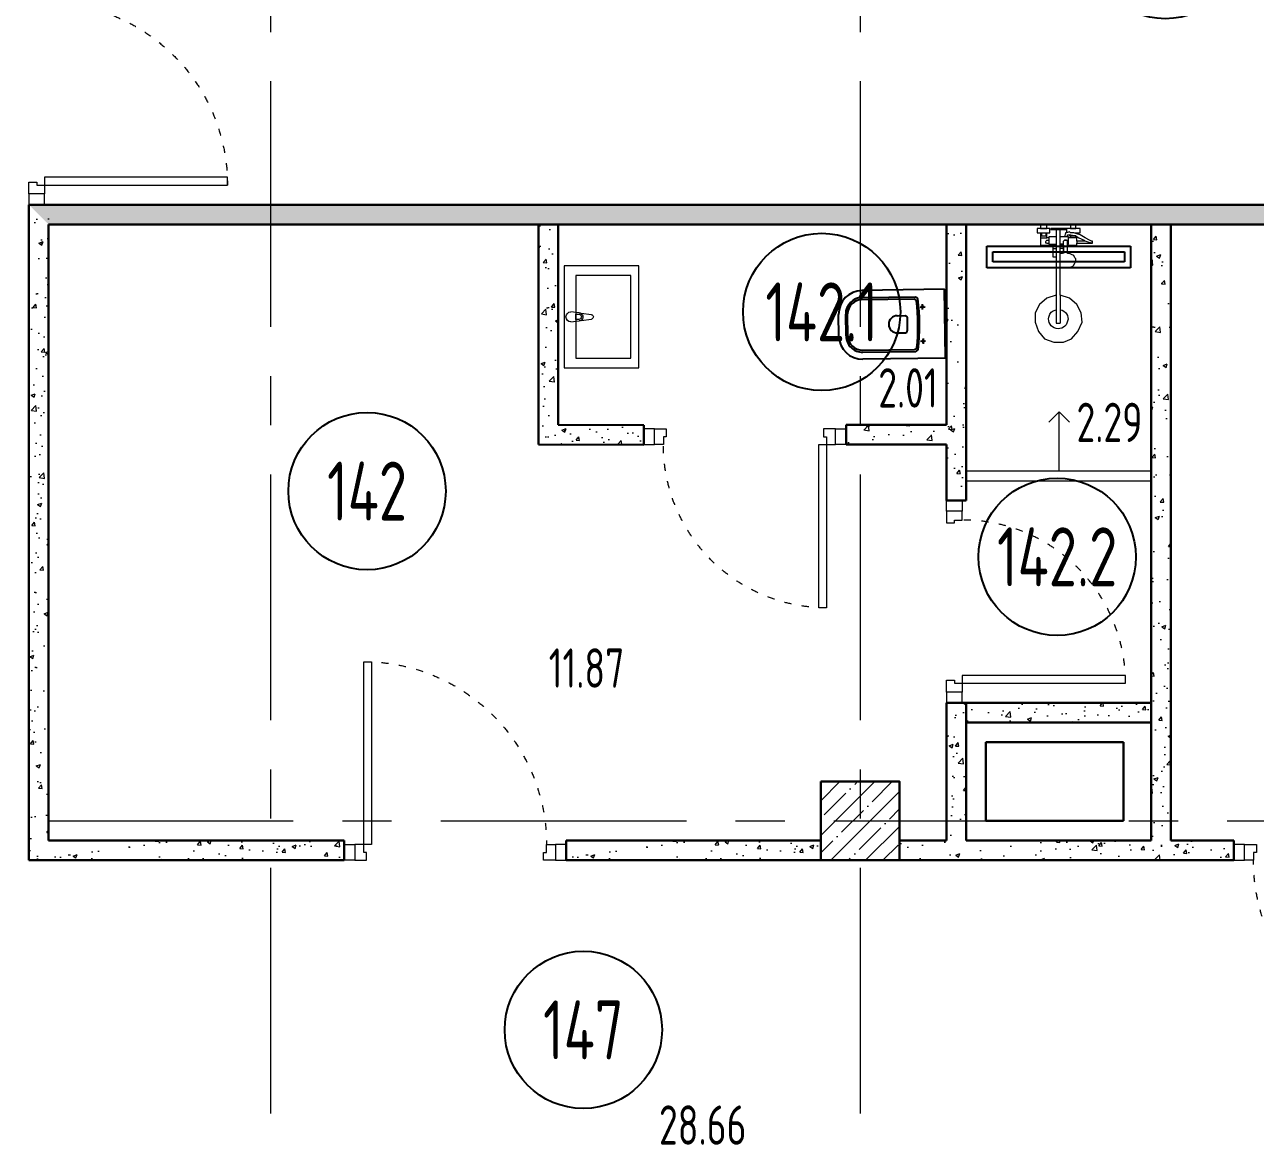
# Model space of a CAD drawing. Header units: millimetres. Extents: x -8689834 to 9419935, y 0 to 135940.
# Drawn here: x -210484 to -204224, y 104946 to 110651 of the extents above; entities that cross this region are included whole.
import ezdxf
from ezdxf import colors
from ezdxf.entities.mleader import LeaderData, LeaderLine
from ezdxf.enums import TextEntityAlignment as Align
from ezdxf.math import Vec2, Vec3

# ---------------------------------------------------------------- set-up
doc = ezdxf.new("R2010")
doc.units = ezdxf.units.MM
doc.header["$MEASUREMENT"] = 0
doc.linetypes.add('ACAD_ISO03W100', pattern=[30, 12, -18])
doc.linetypes.add('CENTER', pattern=[2, 1.25, -0.25, 0.25, -0.25])
doc.layers.get('0').update_dxf_attribs({"color": 250, "lineweight": 9})
for name, color, linetype, lineweight in [('АР_Двери', 175, 'Continuous', 18), ('АР_Колонны', 250, 'Continuous', 30), ('АР_Колонны Штрих', 250, 'Continuous', 5), ('АР_Маркер экспликации', 239, 'Continuous', 13), ('АР_Номер помещения', 1, 'Continuous', 25), ('АР_Оси', 7, 'Continuous', 9), ('АР_Отметки', 250, 'Continuous', 15), ('АР_Перегородки газоблок', 165, 'Continuous', 30), ('АР_Перегородки газоблок_Штрих', 165, 'Continuous', 5), ('АР_Помещения_площадь', 19, 'Continuous', 9), ('М_проемы ОВ 4-5эт', 172, 'Continuous', 30)]:
    doc.layers.add(name, color=color, linetype=linetype, lineweight=lineweight)
doc.layers.add('ПОДЛОЖКА', color=251, linetype='Continuous')
doc.layers.add('ТХ_сантехника', color=253, linetype='Continuous')
doc.layers.get('0').freeze()
doc.styles.add('ISOCPEUR', font='isocpeur.ttf', dxfattribs={"width": 0.7})
doc.styles.get("Standard").update_dxf_attribs({"font": 'isocpeur.ttf', "width": 0.7})
pattern_1 = [(50, (0, 0), (215.17805, -18.82564), [22.5, -247.5]), (355, (0, 0), (-41.6254, 225.65764), [18, -198]), (100.45144, (17.93, -1.57), (173.55265, 206.832), [19.12206, -210.34263]), (46.1842, (0, 60), (320.1724, -49.65578), [33.75, -371.25]), (96.63564, (26.68, 55.86), (280.3986, 292.2356), [28.6831, -315.51413]), (351.18416, (0, 60), (280.3986, 292.2356), [27, -297]), (21, (30, 45), (179.07212, -120.78567), [22.5, -247.5]), (326, (30, 45), (72.9946, 217.54501), [18, -198]), (71.45144, (44.92, 34.93), (252.06671, 96.75935), [19.12206, -210.34263]), (37.5, (0, 0), (3.647957, 99.868156), [0, -195.6, 0, -201, 0, -198.75]), (7.5, (0, 0), (78.92086, 118.323514), [0, -114.6, 0, -191.1, 0, -75.75]), (327.5, (-66.9, 0), (160.14673, -6.766462), [0, -75, 0, -234, 0, -310.5]), (317.5, (-96.9, 0), (174.95585, 30.031495), [0, -97.5, 0, -155.4, 0, -220.5])]

# ---------------------------------------------------------------- blocks, each defined once
blk = doc.blocks.new('*U552')
for points in [[(-55, -80), (-55, 0), (-115, 0), (-115, -40), (-100, -40), (-100, -80), (-55, -80)], [(0, 0), (0, -80), (-55, -80), (-55, 0), (0, 0)], [(-1130, 0), (-1130, -80), (-1075, -80), (-1075, 0), (-1130, 0)], [(-1075, -80), (-1075, 0), (-1015, 0), (-1015, -40), (-1030, -40), (-1030, -80), (-1075, -80)]]:
    blk.add_lwpolyline(points)
blk.add_lwpolyline([(-100, -80), (-100, -1010), (-140, -1010), (-140, -80)], close=True)
at = {"linetype": 'ACAD_ISO03W100', "ltscale": 3}
blk.add_arc((-100, -80), 930, 180, 270, dxfattribs=at)
blk = doc.blocks.new('*U1630')
at = {"layer": 'АР_Номер помещения', "color": 7}
blk.add_circle((-5584.6, -1809.9), 400, dxfattribs=at)
at = {"layer": 'АР_Номер помещения', "color": 7, "style": 'ISOCPEUR', "width": 0.7}
blk.add_attdef('НОМЕР_ПОМЕЩЕНИЯ', text='', height=300, dxfattribs=at).set_placement((-5584.6, -1809.9), align=Align.MIDDLE_CENTER)
at = {"layer": 'АР_Помещения_площадь', "color": 7, "lineweight": 30, "width": 0.7, "flags": 104}
blk.add_attdef('ИМЯ_ПОМЕЩЕНИЯ', text='', height=100, dxfattribs=at).set_placement((157.6, 1217.1), align=Align.MIDDLE_CENTER)
blk = doc.blocks.new('*U1632')
at = {"layer": 'АР_Номер помещения', "color": 7}
blk.add_circle((-3408, -3726.3), 400, dxfattribs=at)
at = {"layer": 'АР_Номер помещения', "color": 7, "style": 'ISOCPEUR', "width": 0.7}
blk.add_attdef('НОМЕР_ПОМЕЩЕНИЯ', text='', height=300, dxfattribs=at).set_placement((-3408, -3726.3), align=Align.MIDDLE_CENTER)
at = {"layer": 'АР_Помещения_площадь', "color": 7, "lineweight": 30, "width": 0.7, "flags": 104}
blk.add_attdef('ИМЯ_ПОМЕЩЕНИЯ', text='', height=100, dxfattribs=at).set_placement((157.6, 1217.1), align=Align.MIDDLE_CENTER)
blk = doc.blocks.new('*U1636')
at = {"layer": 'АР_Номер помещения', "color": 7}
blk.add_circle((-10429.2, 3686.1), 400, dxfattribs=at)
at = {"layer": 'АР_Номер помещения', "color": 7, "style": 'ISOCPEUR', "width": 0.7}
blk.add_attdef('НОМЕР_ПОМЕЩЕНИЯ', text='', height=300, dxfattribs=at).set_placement((-10429.2, 3686.1), align=Align.MIDDLE_CENTER)
at = {"layer": 'АР_Помещения_площадь', "color": 7, "lineweight": 30, "width": 0.7, "flags": 104}
blk.add_attdef('ИМЯ_ПОМЕЩЕНИЯ', text='', height=100, dxfattribs=at).set_placement((157.6, 1217.1), align=Align.MIDDLE_CENTER)
blk = doc.blocks.new('*U507')
blk.add_lwpolyline([(-100, 80), (-100, 910), (-140, 910), (-140, 80)], close=True)
for points in [[(-1030, 0), (-1030, 80), (-975, 80), (-975, 0), (-1030, 0)], [(-975, 80), (-975, 0), (-915, 0), (-915, 40), (-930, 40), (-930, 80), (-975, 80)], [(-55, 80), (-55, 0), (-115, 0), (-115, 40), (-100, 40), (-100, 80), (-55, 80)], [(0, 0), (0, 80), (-55, 80), (-55, 0), (0, 0)]]:
    blk.add_lwpolyline(points)
at = {"linetype": 'ACAD_ISO03W100', "ltscale": 3}
blk.add_arc((-100, 80), 830, 90, 180, dxfattribs=at)
blk = doc.blocks.new('унитаз поликлиники')
for p, q in [((0, 175), (0, -175)), ((0, 175), (420, 175)), ((420, 138.7), (149.6, 138.7)), ((420, 129), (156.8, 128.7)), ((125.6, 86.7), (99.5, 86.7)), ((112.4, 73.1), (112.4, 100.2)), ((191.9, -33.7), (191.9, 33.7)), ((242.4, 43.7), (201.9, 43.7)), ((494, 57.1), (494, -57.1)), ((504, 55), (504, -55)), ((540, 55), (540, -55)), ((242.4, -43.7), (201.9, -43.7)), ((125.5, -86.5), (99.4, -86.5)), ((112.3, -73), (112.3, -100.1)), ((0, -175), (420, -175)), ((420, -139), (147.9, -138.7)), ((420, -129), (155.2, -128.7))]:
    blk.add_line(p, q)
for centre, radius, start, end in [((420, 55), 120, 0, 90), ((420.5, 55.2), 83.5, 359.86187, 90.33349), ((420, 55), 74, 0, 90), ((242.4, 0), 43.7, 270, 90), ((420, -55), 120, 270, 0), ((420, -55), 84, 270, 0), ((420, -55), 74, 270, 358.40182)]:
    blk.add_arc(centre, radius, start, end)
at = {"extrusion": (0, 0, -1)}
for centre, major_axis, ratio, start_param, end_param in [((1158.1, 0), (-731, -726.4), 0.993775, 0.659849, 0.910919), ((149.5, 127.3), (-5.6, -10.5), 0.821373, 1.269211, 2.570669), ((154.4, 119.8), (-5.61, -7.72), 0.798093, 1.232924, 2.686723), ((112.4, 86.8), (3.55, 3.55), 1, 5.504025, 11.78721), ((984.1, 0), (-23.4, -941.4), 0.89728, 1.422258, 1.677847), ((201.9, -33.5), (4.12, -9.49), 0.964797, 0.42926, 1.943413), ((155.2, -117.5), (5.3, -10.4), 0.842984, 0.549902, 1.8819), ((147.9, -127.5), (5.4, -10.4), 0.836443, 0.56114, 1.877577)]:
    blk.add_ellipse(centre, major_axis=major_axis, ratio=ratio, start_param=start_param, end_param=end_param, dxfattribs=at)
for centre, major_axis, ratio, start_param, end_param in [((201.9, 33.5), (4.12, 9.49), 0.964797, 0.42926, 1.943413), ((112.3, -86.6), (3.54, -3.55), 1, 5.504025, 11.78721)]:
    blk.add_ellipse(centre, major_axis=major_axis, ratio=ratio, start_param=start_param, end_param=end_param)
blk = doc.blocks.new('Из_буфера27431')
at = {"linetype": 'Continuous', "lineweight": 5}
for p, q in [((-138.5, 11.1), (-85.6, 17.7)), ((-138.5, 11.1), (-85.6, 17.7)), ((-76.1, 21), (-34.1, 25)), ((-76.1, 21), (-34.1, 25)), ((-59, 13.6), (-73.9, 13.6)), ((-59, 13.6), (-73.9, 13.6)), ((-59, -13.6), (-59, 13.6)), ((-59, -13.6), (-59, 13.6)), ((-85.6, -17.7), (-138.5, -11.1)), ((-85.6, -17.7), (-138.5, -11.1)), ((-34.1, -25), (-76.1, -21)), ((-34.1, -25), (-76.1, -21)), ((-73.9, -13.6), (-59, -13.6)), ((-73.9, -13.6), (-59, -13.6))]:
    blk.add_line(p, q, dxfattribs=at)
for points in [[(0, -260), (-380, -260), (-380, 260), (0, 260)], [(-59, -210), (-339.1, -210), (-339.1, 210), (-59, 210)], [(-59, -210), (-339.1, -210), (-339.1, 210), (-59, 210)]]:
    blk.add_lwpolyline(points, close=True, dxfattribs=at)
for centre, radius, start, end in [((-137.1, 0), 11.2, 97.13892, 262.86108), ((-137.1, 0), 11.2, 97.13892, 262.86108), ((-74.2, 0), 21.1, 122.77103, 237.22897), ((-74.2, 0), 21.1, 122.77103, 237.22897), ((-73.9, 0), 13.6, 90, 270), ((-73.9, 0), 13.6, 90, 270), ((-74.2, 0), 21.1, 95.16961, 122.77103), ((-74.2, 0), 21.1, 95.16961, 122.77103), ((-34.1, 0), 25, 270, 90), ((-34.1, 0), 25, 270, 90), ((-74.2, 0), 21.1, 237.22897, 264.83039), ((-74.2, 0), 21.1, 237.22897, 264.83039)]:
    blk.add_arc(centre, radius, start, end, dxfattribs=at)
blk = doc.blocks.new('*U548')
blk.add_lwpolyline([(-100, 80), (-100, 1010), (-140, 1010), (-140, 80)], close=True)
for points in [[(-1130, 0), (-1130, 80), (-1075, 80), (-1075, 0), (-1130, 0)], [(-1075, 80), (-1075, 0), (-1015, 0), (-1015, 40), (-1030, 40), (-1030, 80), (-1075, 80)], [(-55, 80), (-55, 0), (-115, 0), (-115, 40), (-100, 40), (-100, 80), (-55, 80)], [(0, 0), (0, 80), (-55, 80), (-55, 0), (0, 0)]]:
    blk.add_lwpolyline(points)
at = {"linetype": 'ACAD_ISO03W100', "ltscale": 3}
blk.add_arc((-100, 80), 930, 90, 180, dxfattribs=at)
blk = doc.blocks.new('*U557')
blk.add_lwpolyline([(-100, 80), (-100, 1010), (-140, 1010), (-140, 80)], close=True)
for points in [[(-1130, 0), (-1130, 80), (-1075, 80), (-1075, 0), (-1130, 0)], [(-1075, 80), (-1075, 0), (-1015, 0), (-1015, 40), (-1030, 40), (-1030, 80), (-1075, 80)], [(-55, 80), (-55, 0), (-115, 0), (-115, 40), (-100, 40), (-100, 80), (-55, 80)], [(0, 0), (0, 80), (-55, 80), (-55, 0), (0, 0)]]:
    blk.add_lwpolyline(points)
at = {"linetype": 'ACAD_ISO03W100', "ltscale": 3}
blk.add_arc((-100, 80), 930, 90, 180, dxfattribs=at)
blk = doc.blocks.new('*U575')
for points in [[(0, 0), (0, -80), (55, -80), (55, 0), (0, 0)], [(55, -80), (55, 0), (115, 0), (115, -40), (100, -40), (100, -80), (55, -80)], [(975, -80), (975, 0), (915, 0), (915, -40), (930, -40), (930, -80), (975, -80)], [(1030, 0), (1030, -80), (975, -80), (975, 0), (1030, 0)]]:
    blk.add_lwpolyline(points)
blk.add_lwpolyline([(100, -80), (100, -910), (140, -910), (140, -80)], close=True)
at = {"linetype": 'ACAD_ISO03W100', "ltscale": 3}
blk.add_arc((100, -80), 830, 270, 0, dxfattribs=at)
blk = doc.blocks.new('*U1802')
at = {"layer": 'АР_Номер помещения', "color": 7}
blk.add_circle((-6573.1, -2709.4), 400, dxfattribs=at)
at = {"layer": 'АР_Номер помещения', "color": 7, "style": 'ISOCPEUR', "width": 0.7}
blk.add_attdef('НОМЕР_ПОМЕЩЕНИЯ', text='', height=300, dxfattribs=at).set_placement((-6573.1, -2709.4), align=Align.MIDDLE_CENTER)
at = {"layer": 'АР_Помещения_площадь', "color": 7, "lineweight": 30, "width": 0.7, "flags": 104}
blk.add_attdef('ИМЯ_ПОМЕЩЕНИЯ', text='', height=100, dxfattribs=at).set_placement((157.6, 1217.1), align=Align.MIDDLE_CENTER)
blk = doc.blocks.new('*U1803')
at = {"layer": 'АР_Номер помещения', "color": 7}
blk.add_circle((-7450.8, -3955.1), 400, dxfattribs=at)
at = {"layer": 'АР_Номер помещения', "color": 7, "style": 'ISOCPEUR', "width": 0.7}
blk.add_attdef('НОМЕР_ПОМЕЩЕНИЯ', text='', height=300, dxfattribs=at).set_placement((-7450.8, -3955.1), align=Align.MIDDLE_CENTER)
at = {"layer": 'АР_Помещения_площадь', "color": 7, "lineweight": 30, "width": 0.7, "flags": 104}
blk.add_attdef('ИМЯ_ПОМЕЩЕНИЯ', text='', height=100, dxfattribs=at).set_placement((157.6, 1217.1), align=Align.MIDDLE_CENTER)
blk = doc.blocks.new('ВВПС700_400')
at = {"linetype": 'ByBlock'}
for p, q in [((-3.5, 2), (3.5, 2)), ((-3.5, -2), (-3.5, 2)), ((3.5, 2), (3.5, -2)), ((3.5, -2), (-3.5, -2))]:
    blk.add_line(p, q, dxfattribs=at)
blk = doc.blocks.new('Из_буфера15266')
at = {"lineweight": 0, "ltscale": 100, "transparency": 33554687}
for points in [[(-13.2, -338.7), (-60.9, -354.5), (-97.9, -386.3), (-119.1, -428.6), (-119.1, -476.2), (-103.2, -523.9), (-71.4, -560.9), (-23.8, -576.8), (23.8, -576.8), (66.1, -560.9), (97.9, -523.9), (119.1, -476.2), (113.8, -428.6), (92.6, -386.3), (55.6, -354.5), (7.9, -338.7), (7.9, -195.8), (23.8, -195.8), (34.4, -195.8), (50.3, -195.8), (60.9, -195.8), (71.4, -190.5), (76.7, -185.2), (82, -174.6), (87.3, -169.3), (87.3, -158.7), (87.3, -153.5), (82, -148.2), (82, -148.2), (76.7, -137.6), (76.7, -137.6), (66.1, -132.3), (55.6, -127), (50.3, -127), (45, -127), (45, -105.8), (45, -84.7), (92.6, -84.7), (92.6, -74.1), (166.7, -74.1), (172, -74.1), (172, -68.8), (172, -63.5), (166.7, -63.5), (156.1, -58.2), (134.9, -47.6), (108.5, -31.7), (92.6, -26.5), (92.6, -21.2), (108.5, -21.2), (108.5, 0), (39.7, 0), (39.7, -21.2), (39.7, -21.2), (39.7, -21.2), (34.4, -21.2), (34.4, -21.2), (29.1, -42.3), (7.9, -42.3), (7.9, -5.3), (39.7, -5.3), (39.7, 0), (-39.7, 0), (-39.7, -5.3), (-13.2, -5.3), (-13.2, -42.3), (-50.3, -42.3), (-50.3, -47.6), (-60.9, -47.6), (-60.9, -37), (-60.9, -37), (-60.9, -21.2), (-45, -21.2), (-45, 0), (-108.5, 0), (-108.5, -21.2), (-92.6, -21.2), (-92.6, -37), (-92.6, -37), (-92.6, -47.6), (-92.6, -47.6), (-92.6, -84.7), (-29.1, -84.7)], [(-92.6, -21.2), (-60.9, -21.2)], [(-92.6, -37), (-60.9, -37)], [(-92.6, -47.6), (-60.9, -47.6)], [(-87.3, -21.2), (-87.3, -37)], [(-66.1, -21.2), (-66.1, -37)], [(-50.3, -47.6), (-50.3, -79.4)], [(-13.2, -5.3), (7.9, -5.3)], [(-13.2, -42.3), (-13.2, -142.9)], [(7.9, -195.8), (7.9, -42.3)], [(23.8, -63.5), (23.8, -63.5), (23.8, -63.5), (29.1, -58.2), (29.1, -58.2), (29.1, -58.2), (29.1, -58.2), (34.4, -58.2), (39.7, -58.2), (39.7, -58.2), (39.7, -58.2), (39.7, -58.2), (45, -58.2), (45, -63.5), (45, -63.5)], [(45, -42.3), (29.1, -42.3)], [(34.4, -58.2), (29.1, -58.2)], [(34.4, -58.2), (34.4, -58.2)], [(39.7, -58.2), (34.4, -58.2)], [(55.6, -15.9), (39.7, -21.2)], [(39.7, -58.2), (39.7, -58.2)], [(50.3, -47.6), (50.3, -47.6)], [(50.3, -52.9), (50.3, -47.6)], [(50.3, -79.4), (50.3, -47.6)], [(50.3, -58.2), (50.3, -52.9)], [(55.6, -15.9), (55.6, -15.9)], [(60.9, -21.2), (55.6, -15.9)], [(55.6, -31.7), (55.6, -31.7)], [(76.7, -37), (55.6, -31.7)], [(92.6, -26.5), (76.7, -21.2), (60.9, -21.2)], [(60.9, -37), (66.1, -37), (82, -37), (82, -37)], [(87.3, -47.6), (60.9, -47.6)], [(66.1, -31.7), (66.1, -37)], [(87.3, -37), (76.7, -37)], [(82, -21.2), (92.6, -21.2)], [(-50.3, -79.4), (-13.2, -79.4)], [(-29.1, -84.7), (-29.1, -142.9), (-23.8, -142.9), (-23.8, -142.9), (-23.8, -142.9), (-18.5, -142.9), (-13.2, -142.9), (-13.2, -142.9), (-13.2, -338.7)], [(-29.1, -84.7), (-13.2, -84.7)], [(-29.1, -100.5), (-13.2, -100.5)], [(23.8, -79.4), (7.9, -79.4)], [(23.8, -84.7), (7.9, -84.7)], [(23.8, -100.5), (7.9, -100.5)], [(23.8, -121.7), (18.5, -127)], [(23.8, -105.8), (23.8, -63.5)], [(23.8, -84.7), (23.8, -127)], [(23.8, -127), (23.8, -105.8)], [(45, -121.7), (34.4, -121.7), (23.8, -121.7)], [(45, -63.5), (45, -63.5)], [(45, -84.7), (45, -63.5)], [(50.3, -79.4), (45, -79.4)], [(45, -127), (45, -121.7)], [(92.6, -63.5), (92.6, -74.1)], [(166.7, -74.1), (150.8, -68.8), (134.9, -63.5)], [(166.7, -74.1), (166.7, -74.1)], [(13.2, -127), (7.9, -127)], [(18.5, -127), (13.2, -127)], [(-13.2, -338.7), (-13.2, -481.5)], [(7.9, -338.7), (7.9, -481.5)], [(-13.2, -481.5), (7.9, -481.5)]]:
    blk.add_lwpolyline(points, dxfattribs=at)
for points in [[(-92.6, 0), (-60.9, 0), (-60.9, 21.2), (-92.6, 21.2)], [(60.9, 0), (87.3, 0), (87.3, 21.2), (60.9, 21.2)], [(39.7, -21.2), (39.7, -21.2)], [(50.3, -42.3), (45, -42.3), (45, -31.7), (55.6, -31.7), (55.6, -31.7), (55.6, -37), (60.8, -37), (60.8, -47.6), (50.3, -47.6)], [(87.3, -47.6), (87.3, -37), (103.2, -47.6), (129.6, -58.2), (134.9, -63.5), (92.6, -63.5), (92.6, -47.6)]]:
    blk.add_lwpolyline(points, close=True, dxfattribs=at)
for points, knots in [([(-50.3, -74.1), (-55.6, -79.4), (-60.9, -74.1), (-66.1, -74.1), (-66.1, -68.8), (-66.1, -63.5), (-60.9, -58.2), (-55.6, -58.2), (-55.6, -58.2), (-50.3, -58.2)], [0, 0, 0, 0, 1, 1, 1, 2, 2, 2, 3, 3, 3, 3]), ([(7.9, -412.7), (34.4, -418), (55.6, -444.5), (45, -471), (39.7, -497.4), (13.2, -513.3), (-13.2, -508), (-39.7, -502.7), (-55.6, -476.2), (-50.3, -449.8), (-45, -428.6), (-34.4, -418), (-13.2, -412.7)], [0, 0, 0, 0, 1, 1, 1, 2, 2, 2, 3, 3, 3, 4, 4, 4, 4])]:
    blk.add_open_spline(points, degree=3, knots=knots, dxfattribs=at)
blk = doc.blocks.new('_DotSmall')
at = {"color": 0, "linetype": 'ByBlock', "const_width": 0.5}
blk.add_lwpolyline([(-0.0625, 0, 1), (0.0625, 0, 1)], format="xyb", close=True, dxfattribs=at)

msp = doc.modelspace()

# ---------------------------------------------------------------- hatches: boundary and pattern name
at = {"layer": 'АР_Колонны Штрих', "ltscale": 100}
h = msp.add_hatch(dxfattribs=at)
h.set_pattern_fill('ANSI35', color=256, scale=500)
h.set_pattern_definition([(45, (-1163486.01, 146672.16), (-88.388348, 88.388348), []), (45, (-1163397.63, 146672.16), (-88.388348, 88.388348), [156.25, -31.25, 0, -31.25])])
h.paths.add_polyline_path([(-206033.9, 106800.7), (-206433.9, 106800.7), (-206433.9, 106400.7), (-206033.9, 106400.7)])
at = {"layer": 'АР_Перегородки газоблок_Штрих', "ltscale": 100}
h = msp.add_hatch(dxfattribs=at)
h.set_pattern_fill('AR-CONC', color=256, scale=30)
h.set_pattern_definition(pattern_1)
h.paths.add_polyline_path([(-210461.8, 109734.7), (-210361.8, 109634.7)], flags=17)
h.paths.add_polyline_path([(-201173.4, 109734.7), (-201293.4, 109734.7), (-210461.8, 109734.7), (-210361.8, 109634.7), (-202922.4, 109634.7), (-202922.4, 109061.2), (-202922.4, 108895.3), (-200133.9, 108895.3), (-200133.9, 106900.6), (-203133.9, 106900.6), (-203133.9, 104807.7), (-203241.9, 104807.7), (-203241.9, 104707.7), (-203033.9, 104707.7), (-203033.9, 106800.7), (-200033.9, 106800.7), (-200033.9, 110700.9), (-201173.4, 110702.5), (-201273.4, 110702.5), (-201273.4, 109734.7), (-201173.4, 109734.7), (-201173.4, 110062.1), (-201173.4, 110600.9), (-201171.3, 110600.9), (-200133.9, 110600.9), (-200133.9, 109015.3), (-201173.4, 109015.3)])
h.paths.add_polyline_path([(-201273.4, 109634.7), (-201273.4, 109014.7), (-202822.4, 109014.7), (-202822.4, 109634.7)], flags=16)
h.paths.add_polyline_path([(-202970, 109634.7), (-202849.5, 109634.7)], flags=17)
h = msp.add_hatch(dxfattribs=at)
h.set_pattern_fill('AR-CONC', color=256, scale=30)
h.set_pattern_definition([(50, (-8237.72, 51.11), (215.17805, -18.82564), [22.5, -247.5]), (355, (-8237.72, 51.11), (-41.6254, 225.65764), [18, -198]), (100.45144, (-8219.78, 49.54), (173.55265, 206.832), [19.12206, -210.34263]), (46.1842, (-8237.72, 111.1), (320.1724, -49.65578), [33.75, -371.25]), (96.63564, (-8211.03, 106.97), (280.3986, 292.2356), [28.6831, -315.51413]), (351.18416, (-8237.7, 111.1), (280.3986, 292.2356), [27, -297]), (21, (-8207.72, 96.11), (179.07212, -120.78567), [22.5, -247.5]), (326, (-8207.72, 96.11), (72.9946, 217.54501), [18, -198]), (71.45144, (-8192.8, 86.05), (252.06671, 96.75935), [19.12206, -210.34263]), (37.5, (-8237.716, 51.11), (3.647957, 99.868156), [0, -195.6, 0, -201, 0, -198.75]), (7.5, (-8237.72, 51.11), (78.92086, 118.323514), [0, -114.6, 0, -191.1, 0, -75.75]), (327.5, (-8304.616, 51.11), (160.14673, -6.766462), [0, -75, 0, -234, 0, -310.5]), (317.5, (-8334.62, 51.11), (174.95585, 30.031495), [0, -97.5, 0, -155.4, 0, -220.5])])
h.paths.add_polyline_path([(-210361.8, 109685.8), (-210461.8, 109685.8), (-210461.8, 106400.7), (-210361.8, 106400.7)])
h = msp.add_hatch(dxfattribs=at)
h.set_pattern_fill('AR-CONC', color=256, scale=30)
h.set_pattern_definition([(50, (0, 673.48), (215.17805, -18.82564), [22.5, -247.5]), (355, (0, 673.48), (-41.6254, 225.65764), [18, -198]), (100.45144, (17.93, 671.9), (173.55265, 206.832), [19.12206, -210.34263]), (46.1842, (0, 733.48), (320.1724, -49.65578), [33.75, -371.25]), (96.63564, (26.68, 729.34), (280.3986, 292.2356), [28.6831, -315.51413]), (351.18416, (0, 733.48), (280.3986, 292.2356), [27, -297]), (21, (30, 718.48), (179.07212, -120.78567), [22.5, -247.5]), (326, (30, 718.48), (72.9946, 217.54501), [18, -198]), (71.45144, (44.92, 708.4), (252.06671, 96.75935), [19.12206, -210.34263]), (37.5, (0, 673.475), (3.647957, 99.868156), [0, -195.6, 0, -201, 0, -198.75]), (7.5, (0, 673.48), (78.92086, 118.323514), [0, -114.6, 0, -191.1, 0, -75.75]), (327.5, (-66.9, 673.475), (160.14673, -6.766462), [0, -75, 0, -234, 0, -310.5]), (317.5, (-96.9, 673.48), (174.95585, 30.031495), [0, -97.5, 0, -155.4, 0, -220.5])])
h.paths.add_polyline_path([(-205694.8, 109614.7), (-205794.8, 109614.7), (-205794.8, 108614.8), (-206233.9, 108614.8), (-206233.9, 108514.8), (-205794.8, 108514.8), (-205794.8, 108231.4), (-205694.8, 108231.4)])
h.paths.add_polyline_path([(-207335.1, 108614.3), (-207769.9, 108614.7), (-207769.9, 109634.7), (-207869.9, 109634.7), (-207869.9, 108514.8), (-207335.1, 108514.7)])
h.paths.add_polyline_path([(-206233.9, 108614.8), (-206305.1, 108614.8), (-206305.1, 108514.8), (-206233.9, 108514.8)])
h = msp.add_hatch(dxfattribs=at)
h.set_pattern_fill('AR-CONC', color=256, scale=30)
h.set_pattern_definition([(50, (0, 396.71), (215.17805, -18.82564), [22.5, -247.5]), (355, (0, 396.7), (-41.6254, 225.65764), [18, -198]), (100.45144, (17.93, 395.14), (173.55265, 206.832), [19.12206, -210.34263]), (46.1842, (0, 456.7), (320.1724, -49.65578), [33.75, -371.25]), (96.63564, (26.68, 452.57), (280.3986, 292.2356), [28.6831, -315.51413]), (351.18416, (0, 456.7), (280.3986, 292.2356), [27, -297]), (21, (30, 441.71), (179.07212, -120.78567), [22.5, -247.5]), (326, (30, 441.7), (72.9946, 217.54501), [18, -198]), (71.45144, (44.92, 431.64), (252.06671, 96.75935), [19.12206, -210.34263]), (37.5, (0, 396.71), (3.647957, 99.868156), [0, -195.6, 0, -201, 0, -198.75]), (7.5, (0, 396.71), (78.92086, 118.323514), [0, -114.6, 0, -191.1, 0, -75.75]), (327.5, (-66.9, 396.71), (160.14673, -6.766462), [0, -75, 0, -234, 0, -310.5]), (317.5, (-96.9, 396.71), (174.95585, 30.031495), [0, -97.5, 0, -155.4, 0, -220.5])])
h.paths.add_polyline_path([(-204334.4, 106500.7), (-204654.8, 106500.7), (-204654.8, 106997.4), (-204754.8, 106997.4), (-204754.8, 106500.7), (-205694.8, 106500.7), (-205694.8, 107201.4), (-205794.8, 107201.4), (-205794.8, 106500.7), (-206033.9, 106500.7), (-206031.8, 106400.7), (-204334.4, 106400.7)])
h.paths.add_polyline_path([(-204654.8, 109634.7), (-204754.8, 109634.7), (-204754.8, 106997.4), (-204654.8, 106997.4)])
h = msp.add_hatch(dxfattribs=at)
h.set_pattern_fill('AR-CONC', color=256, scale=30)
h.set_pattern_definition(pattern_1)
h.paths.add_polyline_path([(-204754.8, 107201.4), (-205694.8, 107201.4), (-205694.8, 107101.4), (-204754.8, 107101.4)])
h = msp.add_hatch(dxfattribs=at)
h.set_pattern_fill('AR-CONC', color=256, scale=30)
h.set_pattern_definition([(50, (-8137.64, -3282.91), (215.17805, -18.82564), [22.5, -247.5]), (355, (-8137.64, -3282.91), (-41.6254, 225.65764), [18, -198]), (100.45144, (-8119.7, -3284.48), (173.55265, 206.832), [19.12206, -210.34263]), (46.1842, (-8137.64, -3222.9), (320.1724, -49.65578), [33.75, -371.25]), (96.63564, (-8110.96, -3227.05), (280.3986, 292.2356), [28.6831, -315.51413]), (351.18416, (-8137.64, -3222.9), (280.3986, 292.2356), [27, -297]), (21, (-8107.64, -3237.91), (179.07212, -120.78567), [22.5, -247.5]), (326, (-8107.64, -3237.91), (72.9946, 217.54501), [18, -198]), (71.45144, (-8092.72, -3247.98), (252.06671, 96.75935), [19.12206, -210.34263]), (37.5, (-8137.64, -3282.91), (3.647957, 99.868156), [0, -195.6, 0, -201, 0, -198.75]), (7.5, (-8137.64, -3282.91), (78.92086, 118.323514), [0, -114.6, 0, -191.1, 0, -75.75]), (327.5, (-8204.54, -3282.91), (160.14673, -6.766462), [0, -75, 0, -234, 0, -310.5]), (317.5, (-8234.54, -3282.91), (174.95585, 30.031495), [0, -97.5, 0, -155.4, 0, -220.5])])
h.paths.add_polyline_path([(-208859.3, 106400.7), (-210361.8, 106400.7), (-210361.8, 106500.7), (-208859.3, 106500.7)])
h = msp.add_hatch(dxfattribs=at)
h.set_pattern_fill('AR-CONC', color=256, scale=30)
h.set_pattern_definition([(50, (-5505.05, -3282.91), (215.17805, -18.82564), [22.5, -247.5]), (355, (-5505.05, -3282.91), (-41.6254, 225.65764), [18, -198]), (100.45144, (-5487.12, -3284.48), (173.55265, 206.832), [19.12206, -210.34263]), (46.1842, (-5505.05, -3222.9), (320.1724, -49.65578), [33.75, -371.25]), (96.63564, (-5478.37, -3227.05), (280.3986, 292.2356), [28.6831, -315.51413]), (351.18416, (-5505.05, -3222.9), (280.3986, 292.2356), [27, -297]), (21, (-5475.05, -3237.91), (179.07212, -120.78567), [22.5, -247.5]), (326, (-5475.05, -3237.91), (72.9946, 217.54501), [18, -198]), (71.45144, (-5460.13, -3247.98), (252.06671, 96.75935), [19.12206, -210.34263]), (37.5, (-5505.05, -3282.91), (3.647957, 99.868156), [0, -195.6, 0, -201, 0, -198.75]), (7.5, (-5505.05, -3282.91), (78.92086, 118.323514), [0, -114.6, 0, -191.1, 0, -75.75]), (327.5, (-5571.95, -3282.91), (160.14673, -6.766462), [0, -75, 0, -234, 0, -310.5]), (317.5, (-5601.95, -3282.91), (174.95585, 30.031495), [0, -97.5, 0, -155.4, 0, -220.5])])
h.paths.add_polyline_path([(-206433.9, 106400.7), (-207729.2, 106400.7), (-207729.2, 106500.7), (-206433.9, 106500.7)])

# ---------------------------------------------------------------- linework, layer by layer
at = {"layer": 'АР_Колонны', "ltscale": 100}
msp.add_lwpolyline([(-206433.9, 106800.7), (-206033.9, 106800.7), (-206033.9, 106400.7), (-206433.9, 106400.7)], close=True, dxfattribs=at)
at = {"layer": 'АР_Оси', "linetype": 'CENTER', "ltscale": 1000}
for p, q in [((-209233.9, 134363.2), (-209233.9, 78630.8)), ((-206233.9, 134363.2), (-206233.9, 78630.8)), ((-224367.6, 106600.7), (-141189.2, 106600.7))]:
    msp.add_line(p, q, dxfattribs=at)
at = {"layer": 'АР_Перегородки газоблок', "ltscale": 100}
for p, q in [((-210361.8, 106818.9), (-210361.8, 109634.7)), ((-210361.8, 109634.7), (-201273.4, 109634.7)), ((-207869.9, 108514.8), (-207869.9, 109634.7)), ((-207769.9, 108614.7), (-207769.9, 109634.7)), ((-205794.8, 109634.7), (-205794.8, 108614.8)), ((-205694.8, 109634.7), (-205694.8, 108231.4)), ((-204754.8, 106500.7), (-204754.8, 109634.7)), ((-204654.8, 106500.7), (-204654.8, 109634.7)), ((-207769.9, 108614.7), (-207335.1, 108614.3)), ((-207335.1, 108614.3), (-207335.1, 108514.3)), ((-206305.1, 108514.8), (-206305.1, 108614.8)), ((-206305.1, 108614.8), (-205794.8, 108614.8)), ((-207869.9, 108514.8), (-207335.1, 108514.3)), ((-206305.1, 108514.8), (-205794.8, 108514.8)), ((-205794.8, 108514.8), (-205794.8, 108231.4)), ((-205694.8, 108231.4), (-205794.8, 108231.4)), ((-205794.8, 107201.4), (-205694.8, 107201.4)), ((-205794.8, 107201.4), (-205794.8, 106500.7)), ((-205694.8, 107201.4), (-205694.8, 106500.7)), ((-205694.8, 107201.4), (-204754.8, 107201.4)), ((-205694.8, 107101.4), (-204754.8, 107101.4)), ((-210461.8, 107069.5), (-210461.8, 106400.7)), ((-210361.8, 106500.7), (-210361.8, 107069.5)), ((-210361.8, 106500.7), (-208859.3, 106500.7)), ((-208859.3, 106500.7), (-208859.3, 106400.7)), ((-207729.3, 106500.7), (-207729.3, 106400.7)), ((-207729.3, 106500.7), (-206433.9, 106500.7)), ((-206033.9, 106500.7), (-205794.8, 106500.7)), ((-205694.8, 106500.7), (-204754.8, 106500.7)), ((-204654.8, 106500.7), (-204334.4, 106500.7)), ((-204334.4, 106400.7), (-204334.4, 106500.7)), ((-210461.8, 106400.7), (-208859.3, 106400.7)), ((-207729.3, 106400.7), (-204334.4, 106400.7))]:
    msp.add_line(p, q, dxfattribs=at)
for points in [[(-210461.8, 109734.7), (-201273.4, 109734.7)], [(-210461.8, 109734.7), (-210461.8, 106818.9)]]:
    msp.add_lwpolyline(points, dxfattribs=at)
at = {"layer": 'ПОДЛОЖКА', "lineweight": 15}
for p, q in [((-205222.2, 108681.4), (-205275.2, 108628.3)), ((-205222.2, 108381.4), (-205222.2, 108681.4)), ((-205222.2, 108681.4), (-205169.2, 108628.3)), ((-205692.2, 108381.4), (-204752.2, 108381.4)), ((-205692.2, 108381.4), (-204752.2, 108381.4)), ((-205692.2, 108381.4), (-204752.2, 108381.4)), ((-205692.2, 108381.4), (-204752.2, 108381.4)), ((-205692.2, 108331.4), (-204752.2, 108331.4)), ((-205692.2, 108331.4), (-204752.2, 108331.4)), ((-205692.2, 108331.4), (-204752.2, 108331.4)), ((-205692.2, 108331.4), (-204752.2, 108331.4))]:
    msp.add_line(p, q, dxfattribs=at)
at = {"layer": 'ТХ_сантехника', "ltscale": 100}
for p, q in [((-205589.8, 109414.7), (-205589.8, 109524.7)), ((-205589.8, 109524.7), (-204859.8, 109524.7)), ((-205589.8, 109414.7), (-205589.8, 109524.7)), ((-205589.8, 109524.7), (-204859.8, 109524.7)), ((-205589.8, 109414.7), (-205589.8, 109524.7)), ((-205589.8, 109524.7), (-204859.8, 109524.7)), ((-205589.8, 109414.7), (-205589.8, 109524.7)), ((-205589.8, 109524.7), (-204859.8, 109524.7)), ((-205559.8, 109444.7), (-205559.8, 109494.7)), ((-205559.8, 109494.7), (-204889.8, 109494.7)), ((-205559.8, 109444.7), (-205559.8, 109494.7)), ((-205559.8, 109494.7), (-204889.8, 109494.7)), ((-205559.8, 109444.7), (-205559.8, 109494.7)), ((-205559.8, 109494.7), (-204889.8, 109494.7)), ((-205559.8, 109444.7), (-205559.8, 109494.7)), ((-205559.8, 109494.7), (-204889.8, 109494.7)), ((-204889.8, 109494.7), (-204889.8, 109444.7)), ((-204889.8, 109494.7), (-204889.8, 109444.7)), ((-204889.8, 109494.7), (-204889.8, 109444.7)), ((-204889.8, 109494.7), (-204889.8, 109444.7)), ((-204859.8, 109524.7), (-204859.8, 109414.7)), ((-204859.8, 109414.7), (-205589.8, 109414.7)), ((-204859.8, 109414.7), (-205589.8, 109414.7)), ((-204859.8, 109414.7), (-205589.8, 109414.7)), ((-204859.8, 109414.7), (-205589.8, 109414.7)), ((-204889.8, 109444.7), (-205559.8, 109444.7)), ((-204889.8, 109444.7), (-205559.8, 109444.7)), ((-204889.8, 109444.7), (-205559.8, 109444.7)), ((-204889.8, 109444.7), (-205559.8, 109444.7))]:
    msp.add_line(p, q, dxfattribs=at)

# ---------------------------------------------------------------- block references
at = {"layer": 'АР_Двери', "xscale": -1}
for name, p, rotation in [('*U552', (-210461.8, 109734.7), 90), ('*U507', (-206305.1, 108594.7), 180), ('*U548', (-203204.4, 106480.7), 180)]:
    msp.add_blockref(name, p, dxfattribs=dict(at, rotation=rotation))
at = {"layer": 'АР_Двери', "color": 253, "rotation": 90.00000000000001}
msp.add_blockref('*U575', (-205794.8, 107201.4), dxfattribs=at)
at = {"layer": 'АР_Двери', "xscale": -1}
msp.add_blockref('*U557', (-208859.3, 106400.7), dxfattribs=at)
at = {"layer": 'АР_Маркер экспликации'}
ref = msp.add_blockref('*U1630', (-199097.9, 112891), dxfattribs=at)
ref.add_attrib('НОМЕР_ПОМЕЩЕНИЯ', '152', dxfattribs={"layer": 'АР_Номер помещения', "color": 7, "height": 300, "style": 'ISOCPEUR', "width": 0.7}).set_placement((-204682.5, 111081.1), align=Align.MIDDLE_CENTER)
ref.add_attrib('ПЛОЩАДЬ_ПОМЕЩЕНИЯ', '34.78', dxfattribs={"layer": 'АР_Помещения_площадь', "color": 7, "height": 200, "style": 'ISOCPEUR', "width": 0.7}).set_placement((-202086.7, 109981.2), align=Align.MIDDLE_RIGHT)
ref = msp.add_blockref('*U1802', (-199856.8, 111899.1), dxfattribs=at)
ref.add_attrib('НОМЕР_ПОМЕЩЕНИЯ', '142.1', dxfattribs={"layer": 'АР_Номер помещения', "color": 7, "height": 300, "style": 'ISOCPEUR', "width": 0.7}).set_placement((-206429.9, 109189.7), align=Align.MIDDLE_CENTER)
ref.add_attrib('ПЛОЩАДЬ_ПОМЕЩЕНИЯ', '2.01', dxfattribs={"layer": 'АР_Помещения_площадь', "color": 7, "height": 200, "style": 'ISOCPEUR', "width": 0.7}).set_placement((-205839.6, 108803.3), align=Align.MIDDLE_RIGHT)
ref = msp.add_blockref('*U1803', (-197781.7, 111899.1), dxfattribs=at)
ref.add_attrib('НОМЕР_ПОМЕЩЕНИЯ', '142.2', dxfattribs={"layer": 'АР_Номер помещения', "color": 7, "height": 300, "style": 'ISOCPEUR', "width": 0.7}).set_placement((-205232.5, 107944), align=Align.MIDDLE_CENTER)
ref.add_attrib('ПЛОЩАДЬ_ПОМЕЩЕНИЯ', '2.29', dxfattribs={"layer": 'АР_Помещения_площадь', "color": 7, "height": 200, "style": 'ISOCPEUR', "width": 0.7}).set_placement((-204798.6, 108627.9), align=Align.MIDDLE_RIGHT)
ref = msp.add_blockref('*U1636', (-198313, 104592.2), dxfattribs=at)
ref.add_attrib('НОМЕР_ПОМЕЩЕНИЯ', '142', dxfattribs={"layer": 'АР_Номер помещения', "color": 7, "height": 300, "style": 'ISOCPEUR', "width": 0.7}).set_placement((-208742.1, 108278.4), align=Align.MIDDLE_CENTER)
ref.add_attrib('ПЛОЩАДЬ_ПОМЕЩЕНИЯ', '11.87', dxfattribs={"layer": 'АР_Помещения_площадь', "color": 7, "height": 200, "style": 'ISOCPEUR', "width": 0.7}).set_placement((-207433.1, 107378.5), align=Align.MIDDLE_RIGHT)
ref = msp.add_blockref('*U1632', (-204234, 109264.5), dxfattribs=at)
ref.add_attrib('НОМЕР_ПОМЕЩЕНИЯ', '147', dxfattribs={"layer": 'АР_Номер помещения', "color": 7, "height": 300, "style": 'ISOCPEUR', "width": 0.7}).set_placement((-207642.1, 105538.2), align=Align.MIDDLE_CENTER)
ref.add_attrib('ПЛОЩАДЬ_ПОМЕЩЕНИЯ', '28.66', dxfattribs={"layer": 'АР_Помещения_площадь', "color": 7, "height": 200, "style": 'ISOCPEUR', "width": 0.7}).set_placement((-206812.3, 105054.2), align=Align.MIDDLE_RIGHT)
at = {"layer": 'М_проемы ОВ 4-5эт', "xscale": 100, "yscale": 100, "zscale": 100}
msp.add_blockref('ВВПС700_400', (-205244.8, 106800.7), dxfattribs=at)
at = {"layer": 'ТХ_сантехника', "ltscale": 100}
msp.add_blockref('Из_буфера15266', (-205224.8, 109613.5), dxfattribs=at)
at = {"layer": 'ТХ_сантехника', "ltscale": 100, "xscale": -1}
msp.add_blockref('Из_буфера27431', (-207739.5, 109164.6), dxfattribs=at)
at = {"layer": 'ТХ_сантехника', "rotation": 180.8645356381789}
msp.add_blockref('унитаз поликлиники', (-205803.1, 109130.1), dxfattribs=at)

# ---------------------------------------------------------------- leaders
at = {"layer": 'АР_Отметки'}
ml = msp.add_multileader_mtext('Standard', dxfattribs=at)
ml.set_content('0,000', color=256, style='ISOCPEUR')
ml.set_leader_properties(color=256, linetype='Continuous', lineweight=-1)
ml.set_arrow_properties(name='DOTSMALL')
ml.build(insert=Vec2(0, 0))
ml.multileader.update_dxf_attribs({"has_text_frame": 1, "text_left_attachment_type": 4, "text_right_attachment_type": 4, "dogleg_length": 100, "arrow_head_size": 180})
ctx = ml.context
ctx.base_point, ctx.char_height, ctx.arrow_head_size, ctx.landing_gap_size, ctx.plane_origin = Vec3(-204826.3, 122318.2), 250, 180, 50, Vec3(-207886.6, 120174.8)
ctx.left_attachment, ctx.right_attachment = 4, 4
notes = []
notes.append((ctx, [(0, (0, 0, 0), (0, 0), (1, 0), 1, [])]))
ctx.mtext.insert, ctx.mtext.width, ctx.mtext.line_spacing_style, ctx.mtext.flow_direction = Vec3(-204776.3, 122651.5), 852.697, 2, 5
ml = msp.add_multileader_mtext('Standard', dxfattribs=at)
ml.set_content('{\\W0.8;-2,730}', color=256, style='ISOCPEUR')
ml.set_leader_properties(color=256, linetype='Continuous', lineweight=-1)
ml.set_arrow_properties(name='DOTSMALL')
ml.build(insert=Vec2(0, 0))
ml.multileader.update_dxf_attribs({"has_text_frame": 1, "text_left_attachment_type": 4, "text_right_attachment_type": 4, "dogleg_length": 100, "arrow_head_size": 180})
ctx = ml.context
ctx.base_point, ctx.char_height, ctx.arrow_head_size, ctx.landing_gap_size, ctx.plane_origin = Vec3(-314791.3, 121809, 0), 250, 180, 50, Vec3(-319449.8, 117956.7, 0)
ctx.left_attachment, ctx.right_attachment = 4, 4
notes.append((ctx, [(0, (0, 0, 0), (0, 0), (1, 0), 1, [])]))
ctx.mtext.insert, ctx.mtext.width, ctx.mtext.defined_height, ctx.mtext.line_spacing_style, ctx.mtext.flow_direction = Vec3(-314741.3, 122142.4, 0), 769.989, 343.9, 2, 5
ml = msp.add_multileader_mtext('Standard', dxfattribs=at)
ml.set_content('{\\W0.8;-2,430}', color=256, style='ISOCPEUR')
ml.set_leader_properties(color=256, linetype='Continuous', lineweight=-1)
ml.set_arrow_properties(name='DOTSMALL')
ml.build(insert=Vec2(0, 0))
ml.multileader.update_dxf_attribs({"has_text_frame": 1, "text_left_attachment_type": 4, "text_right_attachment_type": 4, "dogleg_length": 100, "arrow_head_size": 180})
ctx = ml.context
ctx.base_point, ctx.char_height, ctx.arrow_head_size, ctx.landing_gap_size, ctx.plane_origin = Vec3(-301002.2, 120038.6), 250, 180, 50, Vec3(-299949.6, 118383.4)
ctx.left_attachment, ctx.right_attachment = 4, 4
notes.append((ctx, [(0, (0, 0, 0), (0, 0), (1, 0), 1, [])]))
ctx.mtext.insert, ctx.mtext.width, ctx.mtext.line_spacing_style, ctx.mtext.flow_direction = Vec3(-300952.2, 120371.9), 852.697, 2, 5
ml = msp.add_multileader_mtext('Standard', dxfattribs=at)
ml.set_content('{\\W0.8;-2,430}', color=256, style='ISOCPEUR')
ml.set_leader_properties(color=256, linetype='Continuous', lineweight=-1)
ml.set_arrow_properties(name='DOTSMALL')
ml.build(insert=Vec2(0, 0))
ml.multileader.update_dxf_attribs({"has_text_frame": 1, "text_left_attachment_type": 4, "text_right_attachment_type": 4, "dogleg_length": 100, "arrow_head_size": 180})
ctx = ml.context
ctx.base_point, ctx.char_height, ctx.arrow_head_size, ctx.landing_gap_size, ctx.plane_origin = Vec3(-336711.9, 117132.7), 250, 180, 50, Vec3(-335659.2, 115477.5)
ctx.left_attachment, ctx.right_attachment = 4, 4
notes.append((ctx, [(0, (0, 0, 0), (0, 0), (1, 0), 1, [])]))
ctx.mtext.insert, ctx.mtext.width, ctx.mtext.line_spacing_style, ctx.mtext.flow_direction = Vec3(-336661.9, 117466), 852.697, 2, 5
ml = msp.add_multileader_mtext('Standard', dxfattribs=at)
ml.set_content('{\\W0.8;-2,480}', color=256, style='ISOCPEUR')
ml.set_leader_properties(color=256, linetype='Continuous', lineweight=-1)
ml.set_arrow_properties(name='DOTSMALL')
ml.build(insert=Vec2(0, 0))
ml.multileader.update_dxf_attribs({"has_text_frame": 1, "text_left_attachment_type": 4, "text_right_attachment_type": 4, "dogleg_length": 100, "arrow_head_size": 180})
ctx = ml.context
ctx.base_point, ctx.char_height, ctx.arrow_head_size, ctx.landing_gap_size, ctx.plane_origin = Vec3(-302468.1, 114434.6), 250, 180, 50, Vec3(-301415.4, 112779.4)
ctx.left_attachment, ctx.right_attachment = 4, 4
notes.append((ctx, [(0, (0, 0, 0), (0, 0), (1, 0), 1, [])]))
ctx.mtext.insert, ctx.mtext.width, ctx.mtext.line_spacing_style, ctx.mtext.flow_direction = Vec3(-302418.1, 114767.9), 852.697, 2, 5
for ctx, leaders in notes:
    for number, flags, end, landing, length, lines in leaders:
        leader = LeaderData()
        leader.index, (leader.has_last_leader_line, leader.has_dogleg_vector, leader.attachment_direction) = number, flags
        leader.last_leader_point, leader.dogleg_vector, leader.dogleg_length = Vec3(end), Vec3(landing), length
        for number, points, colour, breaks in lines:
            line = LeaderLine()
            line.index, line.vertices, line.color, line.breaks = number, Vec3.list(points), colors.encode_raw_color(colour), breaks
            leader.lines.append(line)
        ctx.leaders.append(leader)

doc.saveas('drawing.dxf')
